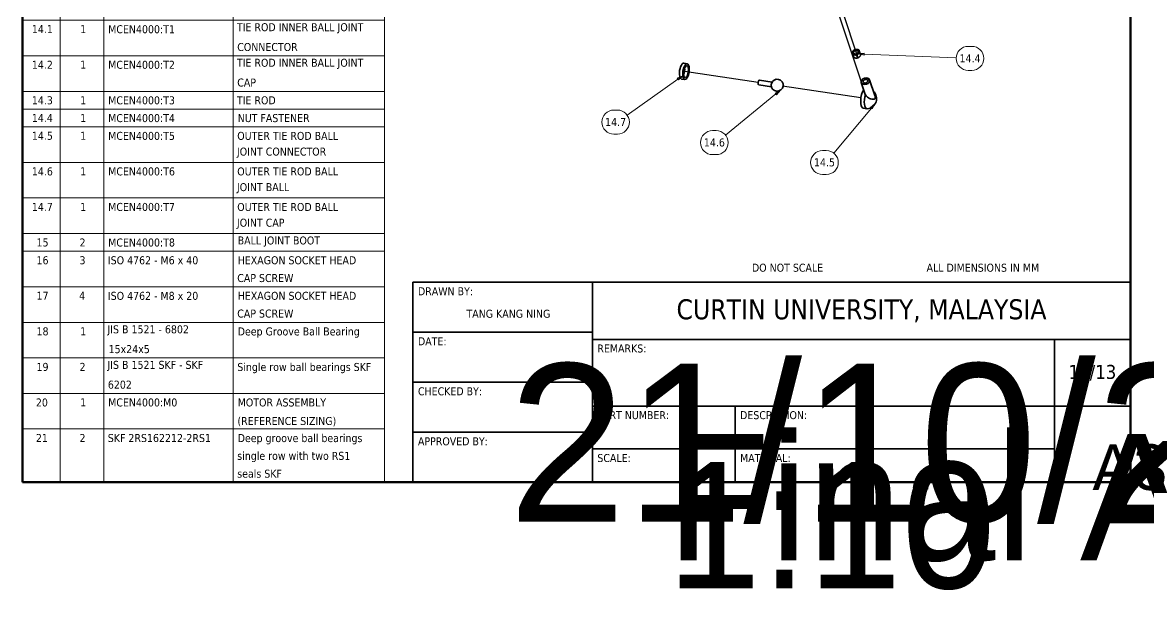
# Model space of a CAD drawing. Header units: millimetres. Extents: x 100 to 4572, y -190 to 4100.
# Drawn here: x 100 to 2915, y -190 to 1249 of the extents above; entities that cross this region are included whole.
import ezdxf
from ezdxf.enums import TextEntityAlignment as Align

# ---------------------------------------------------------------- set-up
doc = ezdxf.new("R2018")
doc.units = ezdxf.units.MM
doc.header["$LTSCALE"] = 10
for name, color, linetype, lineweight in [('Border (ISO)', 7, 'Continuous', 50), ('Symbol (ISO)', 7, 'Continuous', 18), ('Title (ISO)', 7, 'Continuous', 35), ('Tweak Trail (ISO)', 7, 'Continuous', 25), ('Visible (ISO)', 7, 'Continuous', 35)]:
    doc.layers.add(name, color=color, linetype=linetype, lineweight=lineweight)
doc.styles.add('Note Text (ISO)', font='tahoma.ttf')

# ---------------------------------------------------------------- blocks, each defined once
blk = doc.blocks.new('Borders 1')
at = {"layer": 'Border (ISO)'}
for p, q in [((10, 410), (287, 410)), ((10, 10), (10, 410)), ((287, 410), (287, 10)), ((287, 10), (10, 10))]:
    blk.add_line(p, q, dxfattribs=at)
blk = doc.blocks.new('Title Blocks 1_No3rdAngleSymbol')
at = {"layer": 'Title (ISO)'}
for p, q in [((101.9, 411.34), (281.3, 411.34)), ((101.9, 361.34), (101.9, 411.34)), ((101.9, 361.34), (101.9, 411.34)), ((146.75, 411.34), (146.75, 361.34)), ((281.3, 411.34), (281.3, 361.34)), ((101.9, 398.84), (146.75, 398.84)), ((146.75, 397.05), (281.3, 397.05)), ((262.25, 380.38), (262.25, 397.05)), ((101.9, 386.34), (146.75, 386.34)), ((146.75, 380.38), (281.3, 380.38)), ((182.43, 380.38), (182.43, 361.34)), ((262.25, 380.38), (262.25, 361.34)), ((101.9, 373.84), (146.75, 373.84)), ((146.75, 369.67), (262.25, 369.67)), ((36.9, 361.34), (101.9, 361.34)), ((281.3, 361.34), (101.9, 361.34))]:
    blk.add_line(p, q, dxfattribs=at)
at = {"layer": 'Title (ISO)', "style": 'Note Text (ISO)'}
for s, insert, char_height, width, attachment_point in [('\\fTahoma|b0|i0;DO NOT SCALE', (186.64, 415.98), 2, 32.6601, 1), ('\\fTahoma|b0|i0;ALL DIMENSIONS IN MM', (230.3, 415.98), 2, 50, 1), ('\\fTahoma|b0|i0;DRAWN BY:', (103.15, 410.09), 2, 15, 1), ('\\fTahoma|b0|i0;\\H5.0000;CURTIN UNIVERSITY, MALAYSIA', (214.03, 404.19), 5, 128.8316, 5), ('\\fTahoma|b0|i0;TANG KANG NING', (125.76, 403.46), 2, 39.4915, 5), ('\\fTahoma|b0|i0;DATE:', (103.15, 397.59), 2, 10, 1), ('\\fTahoma|b0|i0;REMARKS: ', (148, 395.8), 2, 18.5729, 1), ('\\fTahoma|b0|i0;\\H3.5000;13/13', (271.77, 388.72), 3.5, 12.3464, 5), ('\\fTahoma|b0|i0;CHECKED BY:', (103.15, 385.09), 2, 20, 1), ('\\fTahoma|b0|i0;PART NUMBER:', (148, 379.13), 2, 33.179, 1), ('\\fTahoma|b0|i0;DESCRIPTION:', (183.68, 379.13), 2, 18.2285, 1), ('\\fTahoma|b0|i0;APPROVED BY:', (103.15, 372.59), 2, 20, 1), ('\\fTahoma|b0|i0;SCALE:', (148, 368.42), 2, 8.7164, 1)]:
    blk.add_mtext(s, dxfattribs=dict(at, insert=insert, char_height=char_height, width=width, attachment_point=attachment_point))
at = {"layer": 'Title (ISO)', "insert": (183.68, 368.42), "char_height": 2, "width": 14.0288, "attachment_point": 1, "line_spacing_factor": 3, "style": 'Note Text (ISO)'}
blk.add_mtext('\\fTahoma|b0|i0;MATERIAL:\\P', dxfattribs=at)
at = {"layer": 'Title (ISO)', "lineweight": 30, "flags": 104}
for tag, height, p in [('CREATION_DATE', 2, (125.76, 390.96)), ('Remarks', 5, (204.5, 387.9)), ('Checked_By', 3.5, (125.76, 378.46)), ('PART_NUMBER', 2.49, (165.4, 373.4)), ('DESCRIPTION', 2.49, (222.34, 373.4)), ('Sheet_Size', 5, (271.77, 370.86)), ('Approved_By', 3.5, (125.76, 365.96))]:
    blk.add_attdef(tag, text='', height=height, dxfattribs=at).set_placement(p, align=Align.MIDDLE_CENTER)
for tag, p in [('Initial_View_Scale', (165.4, 366.42)), ('MATERIAL', (222.34, 366.42))]:
    blk.add_attdef(tag, text='', height=2, dxfattribs=at).set_placement(p, align=Align.TOP_CENTER)
blk = doc.blocks.new('PARTS LIST')
at = {"layer": 'Symbol (ISO)'}
for p, q in [((100.46, 245.42), (10, 245.42)), ((10, 245.42), (10, 240.97)), ((100.46, 245.42), (100.46, 240.97)), ((100.46, 240.97), (10, 240.97)), ((10, 240.97), (10, 236.53)), ((19.4, 240.97), (19.4, 236.53)), ((30.32, 240.97), (30.32, 236.53)), ((62.69, 240.97), (62.69, 236.53)), ((100.46, 240.97), (100.46, 236.53)), ((100.46, 236.53), (10, 236.53)), ((10, 236.53), (10, 10)), ((19.4, 236.53), (19.4, 10)), ((30.32, 236.53), (30.32, 10)), ((62.69, 236.53), (62.69, 10)), ((100.46, 236.53), (100.46, 10)), ((100.46, 232.09), (10, 232.09)), ((100.46, 223.21), (10, 223.21)), ((100.46, 214.32), (10, 214.32)), ((100.46, 209.88), (10, 209.88)), ((100.46, 205.44), (10, 205.44)), ((100.46, 196.56), (10, 196.56)), ((100.46, 187.67), (10, 187.67)), ((100.46, 183.23), (10, 183.23)), ((100.46, 178.79), (10, 178.79)), ((100.46, 174.35), (10, 174.35)), ((100.46, 165.46), (10, 165.46)), ((100.46, 156.58), (10, 156.58)), ((100.46, 152.14), (10, 152.14)), ((100.46, 147.7), (10, 147.7)), ((100.46, 143.25), (10, 143.25)), ((100.46, 138.81), (10, 138.81)), ((100.46, 129.93), (10, 129.93)), ((100.46, 125.49), (10, 125.49)), ((100.46, 116.6), (10, 116.6)), ((100.46, 107.72), (10, 107.72)), ((100.46, 103.28), (10, 103.28)), ((100.46, 98.84), (10, 98.84)), ((100.46, 89.95), (10, 89.95)), ((100.46, 81.07), (10, 81.07)), ((100.46, 72.19), (10, 72.19)), ((100.46, 67.74), (10, 67.74)), ((100.46, 58.86), (10, 58.86)), ((100.46, 49.98), (10, 49.98)), ((100.46, 41.09), (10, 41.09)), ((100.46, 32.21), (10, 32.21)), ((100.46, 23.33), (10, 23.33)), ((100.46, 10), (10, 10))]:
    blk.add_line(p, q, dxfattribs=at)
at = {"layer": 'Symbol (ISO)', "char_height": 2, "attachment_point": 7, "style": 'Note Text (ISO)'}
for s, insert in [('PARTS LIST', (48.23, 242.14)), ('ITEM', (11.67, 237.75)), ('QTY', (22.36, 237.21)), ('PART NUMBER', (37.72, 237.71)), ('DESCRIPTION', (73.15, 237.69)), ('1', (14.25, 233.31)), ('1', (24.41, 233.31)), ('MCEN4000:B0', (31.42, 233.25)), ('BALL NUT ASSEMBLY', (63.79, 233.25)), ('1.1', (13.08, 228.87)), ('111', (22.91, 228.87)), ('MCEN4000:B1', (31.42, 228.81)), ('BALLS USED IN THE BALL ', (63.79, 228.81)), ('SCREW', (63.69, 224.37)), ('1.2', (13.08, 219.97)), ('1', (24.41, 219.98)), ('MCEN4000:B2', (31.42, 219.92)), ('NUT BODY OF THE BALL ', (63.79, 219.92)), ('SCREW', (63.69, 215.49)), ('1.3', (13.08, 211.04)), ('2', (24.25, 211.08)), ('MCEN4000:B3', (31.42, 211.04)), ('BALL SCREW DEFLECTOR', (63.79, 211.04)), ('1.4', (13.08, 206.66)), ('2', (24.25, 206.64)), ('MCEN4000:B4', (31.42, 206.6)), ('RETURN INSERT FASTENER', (63.79, 206.6)), ('2', (14.09, 202.2)), ('1', (24.41, 202.22)), ('MCEN4000:B5', (31.42, 202.16)), ('STEERING RACK/ BALL ', (63.69, 201.74)), ("SCREW'S SCREW", (63.69, 197.7)), ('3', (14.08, 193.27)), ('1', (24.41, 193.33)), ('MCEN4000:G1', (31.42, 193.27)), ('GEAR (ATTACHED AT THE ', (63.68, 192.74)), ('NUT)', (63.79, 188.3)), ('4', (14, 184.45)), ('1', (24.41, 184.45)), ('MCEN4000:G1K', (31.42, 184.39)), ('BALL NUT GEAR KEY', (63.79, 184.39)), ('5', (14.11, 179.97)), ('1', (24.41, 180.01)), ('MCEN4000:G2', (31.42, 179.95)), ('INTERMEDIATE GEAR', (63.71, 179.95)), ('6', (14.06, 175.51)), ('1', (24.41, 175.56)), ('MCEN4000:G2K', (31.42, 175.5)), ('INTERMEDIATE GEAR KEY', (63.71, 175.51)), ('7', (14.08, 171.13)), ('1', (24.41, 171.12)), ('MCEN4000:G2P', (31.42, 171.06)), ('INTERMEDIATE GEAR ', (63.71, 171.07)), ('MOUNTING PIN', (63.79, 166.62)), ('8', (14.05, 162.17)), ('1', (24.41, 162.24)), ('MCEN4000:G3', (31.42, 162.18)), ('PINION (ATTACHED AT THE ', (63.79, 161.65)), ('MOTOR SHAFT)', (63.79, 157.2)), ('9', (14.04, 153.3)), ('1', (24.41, 153.36)), ('MCEN4000:G3K', (31.42, 153.3)), ('PINION KEY', (63.79, 153.3)), ('10', (13.5, 148.85)), ('1', (24.41, 148.91)), ('MCEN4000:GS', (31.42, 148.85)), ('STEERING GEAR', (63.69, 148.86)), ('11', (13.5, 144.47)), ('1', (24.41, 144.47)), ('MCEN4000:S1', (31.42, 144.41)), ('PROTECTIVE SHELL (BODY)', (63.79, 143.88)), ('12', (13.5, 140.01)), ('1', (24.41, 140.03)), ('MCEN4000:S2', (31.42, 139.97)), ('PROTECTIVE SHELL (CAP)', (63.79, 139.44)), ('13', (13.5, 135.53)), ('1', (24.41, 135.59)), ('MCEN4000:SPL', (31.42, 135.53)), ('STEERING SHAFT SPLINE ', (63.69, 135.54)), ('CONNECTION', (63.68, 131.09)), ('14', (13.5, 126.7)), ('2', (24.25, 126.69)), ('MCEN4000:T0', (31.42, 126.65)), ('TIE ROD ASSEMBLY', (63.59, 126.64)), ('14.1', (12.33, 122.26)), ('1', (24.41, 122.26)), ('MCEN4000:T1', (31.42, 122.2)), ('TIE ROD INNER BALL JOINT ', (63.59, 122.2)), ('CONNECTOR', (63.68, 117.76)), ('TIE ROD INNER BALL JOINT ', (63.59, 113.32)), ('14.2', (12.33, 113.36)), ('1', (24.41, 113.38)), ('MCEN4000:T2', (31.42, 113.32)), ('CAP', (63.68, 108.88)), ('14.3', (12.33, 104.44)), ('1', (24.41, 104.5)), ('MCEN4000:T3', (31.42, 104.44)), ('TIE ROD', (63.59, 104.44)), ('14.4', (12.33, 100.05)), ('1', (24.41, 100.05)), ('MCEN4000:T4', (31.42, 99.99)), ('NUT FASTENER', (63.79, 100)), ('14.5', (12.33, 95.57)), ('1', (24.41, 95.61)), ('MCEN4000:T5', (31.42, 95.55)), ('OUTER TIE ROD BALL ', (63.68, 95.55)), ('JOINT CONNECTOR', (63.6, 91.11)), ('14.6', (12.33, 86.67)), ('1', (24.41, 86.73)), ('MCEN4000:T6', (31.42, 86.67)), ('OUTER TIE ROD BALL ', (63.68, 86.67)), ('JOINT BALL', (63.6, 82.23)), ('14.7', (12.33, 77.84)), ('1', (24.41, 77.84)), ('MCEN4000:T7', (31.42, 77.79)), ('OUTER TIE ROD BALL ', (63.68, 77.78)), ('JOINT CAP', (63.6, 73.34)), ('15', (13.5, 68.92)), ('2', (24.25, 68.94)), ('MCEN4000:T8', (31.42, 68.9)), ('BALL JOINT BOOT', (63.79, 68.9)), ('16', (13.5, 64.46)), ('3', (24.24, 64.46)), ('ISO 4762 - M6 x 40', (31.34, 64.46)), ('HEXAGON SOCKET HEAD ', (63.79, 64.46)), ('CAP SCREW', (63.68, 60.02)), ('17', (13.5, 55.64)), ('4', (24.16, 55.64)), ('ISO 4762 - M8 x 20', (31.34, 55.57)), ('HEXAGON SOCKET HEAD ', (63.79, 55.58)), ('CAP SCREW', (63.68, 51.14)), ('18', (13.5, 46.69)), ('1', (24.41, 46.75)), ('JIS B 1521 - 6802 ', (31.23, 46.69)), ('Deep Groove Ball Bearing', (63.79, 46.14)), ('15x24x5', (31.52, 42.25)), ('19', (13.5, 37.81)), ('2', (24.25, 37.85)), ('JIS B 1521 SKF - SKF ', (31.23, 37.81)), ('Single row ball bearings SKF', (63.69, 37.26)), ('6202', (31.33, 33.37)), ('20', (13.34, 28.92)), ('1', (24.41, 28.98)), ('MCEN4000:M0', (31.42, 28.93)), ('MOTOR ASSEMBLY ', (63.79, 28.92)), ('(REFERENCE SIZING)', (63.73, 23.97)), ('21', (13.34, 20.08)), ('2', (24.25, 20.08)), ('SKF 2RS162212-2RS1', (31.32, 20.04)), ('Deep groove ball bearings ', (63.79, 19.49)), ('single row with two RS1 ', (63.68, 15.05)), ('seals SKF', (63.68, 11.13))]:
    blk.add_mtext(s, dxfattribs=dict(at, insert=insert))
blk = doc.blocks.new('Balloon1')
at = {"layer": 'Symbol (ISO)'}
for p, q in [((198.32, 107.06), (185.73, 96.79)), ((199.48, 108.01), (198.16, 107.25)), ((198.16, 107.25), (198.48, 106.86)), ((198.32, 107.06), (199.48, 108.01)), ((198.48, 106.86), (199.48, 108.01)), ((183.41, 97.9), (182.49, 97.9)), ((183.41, 91.9), (182.49, 91.9))]:
    blk.add_line(p, q, dxfattribs=at)
at = {"layer": 'Symbol (ISO)', "flags": 128}
blk.add_lwpolyline([(198.48, 106.86), (199.48, 108.01), (198.16, 107.25), (198.48, 106.86)], dxfattribs=at)
at = {"layer": 'Symbol (ISO)'}
for centre, start, end in [((182.49, 94.9), 90, 270), ((183.41, 94.9), 270, 90)]:
    blk.add_arc(centre, 3, start, end, dxfattribs=at)
blk.add_solid([(198.48, 106.86), (199.48, 108.01), (198.16, 107.25), (198.48, 106.86)], dxfattribs=at)
at = {"layer": 'Symbol (ISO)', "insert": (182.95, 94.92), "char_height": 2, "attachment_point": 5, "style": 'Note Text (ISO)'}
blk.add_mtext('14.6', dxfattribs=at)
blk = doc.blocks.new('Balloon2')
at = {"layer": 'Symbol (ISO)'}
for p, q in [((223.16, 104.65), (222.01, 103.65)), ((222.21, 103.49), (223.16, 104.65)), ((222.4, 103.33), (223.16, 104.65)), ((222.21, 103.49), (212.85, 92.23)), ((222.01, 103.65), (222.4, 103.33)), ((210.93, 92.92), (210.02, 92.92)), ((210.93, 86.92), (210.02, 86.92))]:
    blk.add_line(p, q, dxfattribs=at)
at = {"layer": 'Symbol (ISO)', "flags": 128}
blk.add_lwpolyline([(222.4, 103.33), (223.16, 104.65), (222.01, 103.65), (222.4, 103.33)], dxfattribs=at)
at = {"layer": 'Symbol (ISO)'}
for centre, start, end in [((210.02, 89.92), 90, 270), ((210.93, 89.92), 270, 90)]:
    blk.add_arc(centre, 3, start, end, dxfattribs=at)
blk.add_solid([(222.4, 103.33), (223.16, 104.65), (222.01, 103.65), (222.4, 103.33)], dxfattribs=at)
at = {"layer": 'Symbol (ISO)', "insert": (210.48, 89.95), "char_height": 2, "attachment_point": 5, "style": 'Note Text (ISO)'}
blk.add_mtext('14.5', dxfattribs=at)
blk = doc.blocks.new('Balloon3')
at = {"layer": 'Symbol (ISO)'}
for p, q in [((173.84, 110.77), (161.14, 101.77)), ((175.06, 111.63), (173.69, 110.97)), ((173.69, 110.97), (173.98, 110.56)), ((173.84, 110.77), (175.06, 111.63)), ((173.98, 110.56), (175.06, 111.63)), ((158.7, 103.04), (157.82, 103.04)), ((158.7, 97.04), (157.82, 97.04))]:
    blk.add_line(p, q, dxfattribs=at)
at = {"layer": 'Symbol (ISO)', "flags": 128}
blk.add_lwpolyline([(173.98, 110.56), (175.06, 111.63), (173.69, 110.97), (173.98, 110.56)], dxfattribs=at)
at = {"layer": 'Symbol (ISO)'}
for centre, start, end in [((157.82, 100.04), 90, 270), ((158.7, 100.04), 270, 90)]:
    blk.add_arc(centre, 3, start, end, dxfattribs=at)
blk.add_solid([(173.98, 110.56), (175.06, 111.63), (173.69, 110.97), (173.98, 110.56)], dxfattribs=at)
at = {"layer": 'Symbol (ISO)', "insert": (158.26, 100.04), "char_height": 2, "attachment_point": 5, "style": 'Note Text (ISO)'}
blk.add_mtext('14.7', dxfattribs=at)
blk = doc.blocks.new('Balloon4')
at = {"layer": 'Symbol (ISO)'}
for p, q in [((246.42, 118.96), (247.3, 118.96)), ((220.44, 117.29), (218.93, 117.11)), ((220.43, 117.04), (218.93, 117.11)), ((218.93, 117.11), (220.42, 116.79)), ((220.42, 116.79), (220.44, 117.29)), ((220.43, 117.04), (243.43, 116.08)), ((246.42, 112.96), (247.3, 112.96))]:
    blk.add_line(p, q, dxfattribs=at)
at = {"layer": 'Symbol (ISO)', "flags": 128}
blk.add_lwpolyline([(220.44, 117.29), (218.93, 117.11), (220.42, 116.79), (220.44, 117.29)], dxfattribs=at)
at = {"layer": 'Symbol (ISO)'}
for centre, start, end in [((246.42, 115.96), 90, 270), ((247.3, 115.96), 270, 90)]:
    blk.add_arc(centre, 3, start, end, dxfattribs=at)
blk.add_solid([(220.44, 117.29), (218.93, 117.11), (220.42, 116.79), (220.44, 117.29)], dxfattribs=at)
at = {"layer": 'Symbol (ISO)', "insert": (246.86, 115.96), "char_height": 2, "attachment_point": 5, "style": 'Note Text (ISO)'}
blk.add_mtext('14.4', dxfattribs=at)

msp = doc.modelspace()

# ---------------------------------------------------------------- linework, layer by layer
at = {"layer": 'Tweak Trail (ISO)'}
for p, q in [((2140.2, 1270.5), (2196.5, 1101)), ((2151.1, 1271.6), (2184.5, 1171.1)), ((1938.8, 1099.6), (1754.5, 1127.1)), ((2195.9, 1061.3), (2000.2, 1090.5))]:
    msp.add_line(p, q, dxfattribs=at)
at = {"layer": 'Visible (ISO)'}
for p, q in [((2175.8, 1168.8), (2173.7, 1174.9)), ((2178.2, 1161.6), (2176.2, 1167.6)), ((2188, 1160.8), (2186, 1166.9)), ((2195.3, 1167.3), (2193.3, 1173.4)), ((1753.4, 1147.5), (1761.6, 1146.3)), ((1747.5, 1108), (1755.7, 1106.7)), ((1942, 1105.2), (1973.8, 1100.5)), ((2206.7, 1069.5), (2196.8, 1099.1)), ((2230.8, 1066.6), (2217.7, 1106)), ((1940.3, 1093.4), (1972, 1088.6)), ((2201.8, 1035.1), (2210.9, 1033.8))]:
    msp.add_line(p, q, dxfattribs=at)
for centre, radius, start, end in [((1986.5, 1092.5), 15, 177.7582, 165.2721), ((2209.4, 1059.3), 25.6, 275.2889, 46.4361)]:
    msp.add_arc(centre, radius, start, end, dxfattribs=at)
for centre, major_axis, ratio, start_param, end_param in [((2183.2, 1175), (-8.54, -2.84), 0.73262, 5.242358, 6.289556), ((2183.2, 1175), (-8.54, -2.84), 0.73262, 0.006371, 1.053568), ((2183.2, 1175), (8.54, 2.84), 0.73262, 1.053568, 2.100766), ((2183.2, 1175), (-8.54, -2.84), 0.73262, 1.053568, 2.100766), ((2185.8, 1167.1), (5.69, 1.89), 0.73262, 1.236163, 1.90543), ((2183.2, 1175), (8.54, 2.84), 0.73262, 0.006371, 1.053568), ((2183.2, 1175), (8.54, 2.84), 0.73262, 5.242358, 6.289556), ((1750.4, 1127.8), (3, 19.8), 0.387231, 0, 3.141593), ((1750.4, 1127.8), (1.8, 11.9), 0.387231, 3.967795, 5.456983), ((1941.1, 1099.3), (0.89, 5.93), 0.387231, 0, 3.141593), ((1974, 1094.4), (-0.89, -5.93), 0.387231, 4.437058, 4.98772), ((2205.5, 1059.9), (-3.7, -24.7), 0.387231, 3.759151, 6.283185), ((2214.6, 1058.5), (-3.7, -24.7), 0.387231, 4.343012, 6.377826)]:
    msp.add_ellipse(centre, major_axis=major_axis, ratio=ratio, start_param=start_param, end_param=end_param, dxfattribs=at)
for centre, major_axis, ratio in [((2183.2, 1175), (-5.69, -1.89), 0.73262), ((1758.6, 1126.5), (-3, -19.8), 0.387231), ((1758.6, 1126.5), (-2.2, -14.8), 0.387231), ((2207.3, 1102.6), (10.4, 3.5), 0.73262), ((2207.3, 1102.6), (-5.69, -1.89), 0.73262)]:
    msp.add_ellipse(centre, major_axis=major_axis, ratio=ratio, dxfattribs=at)
for points, weights in [([(2177.1, 1179), (2175.4, 1177.5), (2173.7, 1174.9)], [1, 1.10632656264, 1.13608219927]), ([(2173.7, 1174.9), (2174.1, 1173.8), (2174.7, 1172.1)], [1.13608219927, 1.10632656264, 1]), ([(2174.7, 1172.1), (2175.2, 1170.5), (2176.2, 1167.6)], [1, 1.10632656264, 1.13608219927]), ([(2177.3, 1164.3), (2176.7, 1165.9), (2175.8, 1168.8)], [1, 1.10632656264, 1.13608219927]), ([(2176.2, 1167.6), (2178.5, 1168.4), (2180.8, 1168.2)], [1.13608219927, 1.10632656264, 1]), ([(2181, 1181.3), (2178.8, 1180.5), (2177.1, 1179)], [1.13608219927, 1.10632656264, 1]), ([(2178.2, 1161.6), (2177.9, 1162.6), (2177.3, 1164.3)], [1.13608219927, 1.10632656264, 1]), ([(2183.4, 1160.3), (2181.1, 1160.5), (2178.2, 1161.6)], [1, 1.10632656264, 1.13608219927]), ([(2180.8, 1168.2), (2183, 1168), (2186, 1166.9)], [1, 1.10632656264, 1.13608219927]), ([(2185.6, 1181.9), (2183.3, 1182), (2181, 1181.3)], [1, 1.10632656264, 1.13608219927]), ([(2188, 1160.8), (2185.7, 1160.1), (2183.4, 1160.3)], [1.13608219927, 1.10632656264, 1]), ([(2190.8, 1180.6), (2187.9, 1181.7), (2185.6, 1181.9)], [1.13608219927, 1.10632656264, 1]), ([(2186, 1166.9), (2187.6, 1169.6), (2189.3, 1171.1)], [1.13608219927, 1.10632656264, 1]), ([(2191.9, 1163.2), (2190.2, 1161.7), (2188, 1160.8)], [1, 1.10632656264, 1.13608219927]), ([(2189.3, 1171.1), (2191, 1172.6), (2193.3, 1173.4)], [1, 1.10632656264, 1.13608219927]), ([(2191.7, 1177.9), (2191.1, 1179.6), (2190.8, 1180.6)], [1, 1.10632656264, 1.13608219927]), ([(2193.3, 1173.4), (2192.3, 1176.2), (2191.7, 1177.9)], [1.13608219927, 1.10632656264, 1]), ([(2195.3, 1167.3), (2193.6, 1164.7), (2191.9, 1163.2)], [1.13608219927, 1.10632656264, 1])]:
    msp.add_rational_spline(points, weights, degree=2, dxfattribs=at)
msp.add_open_spline([(2206.7, 1069.5), (2206.8, 1069.3), (2206.9, 1069), (2207, 1068.8)], degree=3, dxfattribs=at)
msp.add_open_spline([(2207, 1068.8), (2207.1, 1068.5), (2207.2, 1068.3), (2208, 1066.7), (2209.1, 1065.3), (2211.6, 1062.8), (2213.1, 1061.8), (2216.3, 1059.9), (2218.2, 1059.1), (2221.9, 1057.8), (2223.8, 1057.5), (2226.5, 1057.2), (2227.8, 1057.2), (2229.3, 1057.5), (2229.8, 1057.6), (2230.6, 1058.2), (2231, 1058.5), (2231.3, 1059.1), (2231.5, 1059.7), (2231.7, 1060.4), (2231.7, 1061.8), (2231.7, 1062.6), (2231.5, 1064.4), (2231.2, 1065.6), (2230.8, 1066.6)], degree=3, knots=[-3.233179, -3.233179, -3.233179, -3.233179, -3.15808, -3.15808, -2.653668, -2.653668, -2.149257, -2.149257, -1.544902, -1.544902, -0.940548, -0.940548, -0.470274, -0.470274, -0.235137, -0.235137, 0, 0, 0, 0.235137, 0.235137, 0.470274, 0.470274, 0.795445, 0.795445, 0.795445, 0.795445], dxfattribs=at)

# ---------------------------------------------------------------- block references
at = {"xscale": 10, "yscale": 10, "zscale": 10}
msp.add_blockref('Borders 1', (0, 0), dxfattribs=at)
ref = msp.add_blockref('Title Blocks 1_No3rdAngleSymbol', (57, -3513.4), dxfattribs=dict(xscale=10, yscale=10, zscale=10))
lines = msp.add_mtext('21/10/2020', dxfattribs={"layer": 'Title (ISO)', "insert": (1314.6, 396.3), "char_height": 394.92, "attachment_point": 1})
ref.add_attrib('CREATION_DATE', '', (1314.6, 396.3), dxfattribs={"flags": 104}).embed_mtext(lines)
lines = msp.add_mtext('A3', dxfattribs={"layer": 'Title (ISO)', "insert": (2774.8, 195.2), "char_height": 114.29, "attachment_point": 1})
ref.add_attrib('Sheet_Size', '', (2774.8, 195.2), dxfattribs={"flags": 104}).embed_mtext(lines)
lines = msp.add_mtext('1:10', dxfattribs={"layer": 'Title (ISO)', "insert": (1711, 150.8), "char_height": 315.72, "attachment_point": 1})
ref.add_attrib('Initial_View_Scale', '', (1711, 150.8), dxfattribs={"flags": 104}).embed_mtext(lines)
lines = msp.add_mtext('Final Assembly', dxfattribs={"layer": 'Title (ISO)', "insert": (1711, 220.7), "char_height": 315.719, "attachment_point": 1})
ref.add_attrib('PART_NUMBER', '', (1711, 220.7), dxfattribs={"flags": 104}).embed_mtext(lines)
at = {"layer": 'Symbol (ISO)', "xscale": 10, "yscale": 10, "zscale": 10}
for name in ['PARTS LIST', 'Balloon4', 'Balloon3', 'Balloon1', 'Balloon2']:
    msp.add_blockref(name, (0, 0), dxfattribs=at)

doc.saveas('drawing.dxf')
